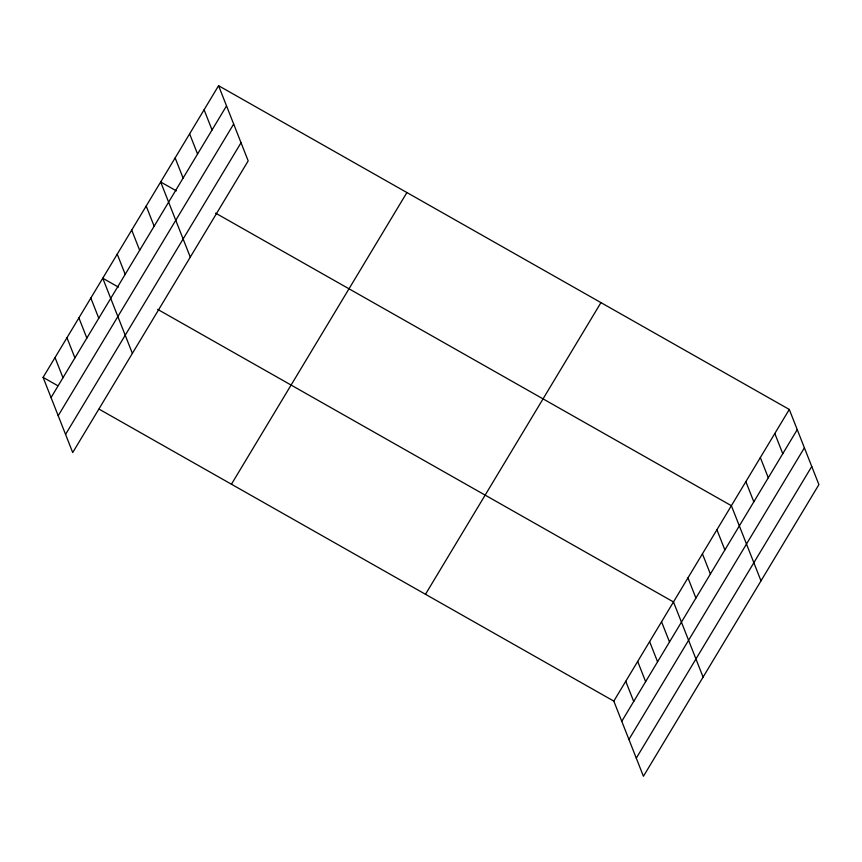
<?xml version="1.0" encoding="UTF-8"?>
<svg xmlns="http://www.w3.org/2000/svg" width="862" height="862" viewBox="0 0 862 862"><rect width="100%" height="100%" fill="white"/><g stroke="black" fill="none" stroke-linecap="round" stroke-linejoin="round"><path stroke-width="1.29" d="M218.571 85.715L248.181 160.882L72.71 452.55L43.1 377.384L218.571 85.715L789.29 409.45L818.9 484.616L643.429 776.285L613.819 701.118L99.152 409.181M51.052 397.576L226.523 105.907M58.196 415.721L233.667 124.053M65.555 434.405L241.037 142.736M231.436 484.218L406.907 192.549M425.483 594.295L600.954 302.627M613.819 701.118L789.29 409.45M621.771 721.311L797.253 429.642M628.915 739.456L804.397 447.787M636.285 758.14L811.756 466.471M176.365 190.868L160.666 181.968L190.276 257.124M215.597 213.129L731.385 505.703L760.995 580.859M118.46 287.121L102.761 278.221L132.371 353.377M157.692 309.383L673.481 601.956L703.09 677.112M43.1 377.384L57.679 385.659M774.819 433.521L782.771 453.703M760.338 457.582L768.29 477.774M745.867 481.642L753.819 501.835M716.915 529.764L724.867 549.956M702.433 553.835L710.385 574.017M687.962 577.896L695.914 598.088M661.553 621.793L669.505 641.974M649.614 641.619L657.577 661.811M637.686 661.456L645.638 681.648M625.758 681.292L633.71 701.474M204.1 109.786L212.052 129.968M189.618 133.847L197.57 154.039M175.148 157.908L183.1 178.1M146.195 206.029L154.147 226.221M131.714 230.1L139.666 250.282M117.232 254.161L125.195 274.342M90.833 298.058L98.785 318.24M78.895 317.884L86.846 338.076M66.967 337.721L74.919 357.913M55.028 357.558L62.98 377.739"/></g></svg>
